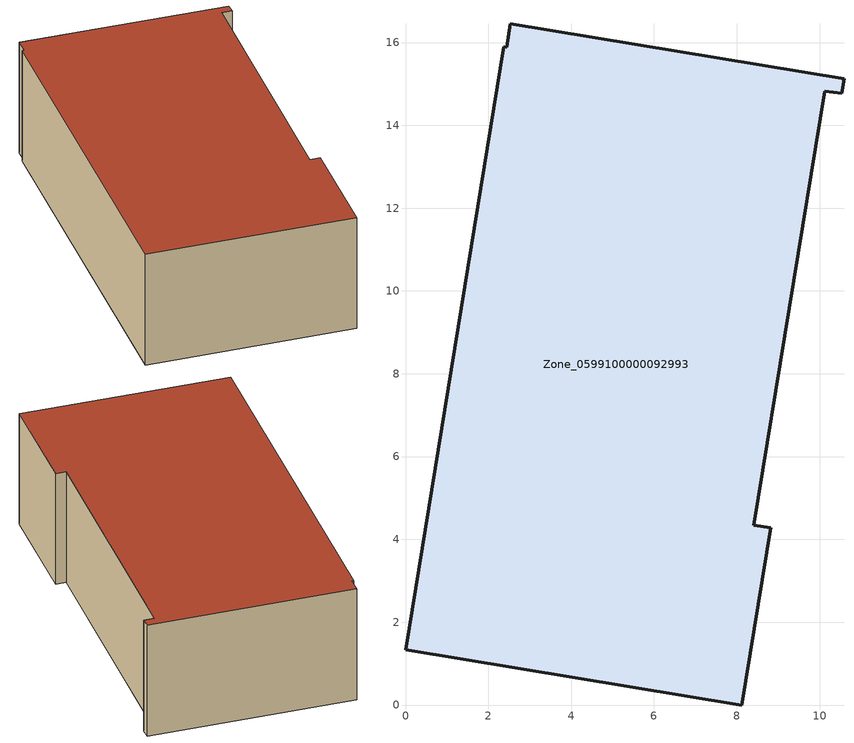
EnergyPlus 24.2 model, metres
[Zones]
Zone_0599100000092993
 floor ground (C_G): 8.41,4.34 8.82,4.28 8.12,0 0,1.34 2.37,15.89 2.44,15.89 2.53,16.45 10.59,15.12 10.54,14.77 10.13,14.82 z1.75
 wall outside (C_F): 2.37,15.89 0,1.34 8.12,0 8.82,4.28 8.41,4.34 10.13,14.82 10.54,14.77 10.59,15.12 2.53,16.45 2.44,15.89 2.37,15.89 z1.75:6.62
 roof outside (C_R): 2.53,16.45 2.44,15.89 2.37,15.89 0,1.34 8.12,0 8.82,4.28 8.41,4.34 10.13,14.82 10.54,14.77 10.59,15.12 z6.62
[BUILDING]
Pand.0599100000092993: North Axis=0; Terrain=City; Loads Convergence Tolerance Value=0.04; Temperature Convergence Tolerance Value=0.4; Solar Distribution=FullExterior; Maximum Number of Warmup Days=25; Minimum Number of Warmup Days=1
[Site:Location]
Rotterdam.The.Hague.AP_ZH_NLD Design_Conditions: Latitude=51.96; Longitude=4.45; Time Zone=1; Elevation=-4.5
[SITE:GROUNDTEMPERATURE:BUILDINGSURFACE]
18, 18, 18, 18, 18, 18, 18, 18, 18, 18, 18, 18
[MATERIAL] Thermal Absorptance=0.9; Solar Absorptance=0.7; Visible Absorptance=0.7
Name | Roughness | Thickness | Conductivity | Density | Specific Heat
G.D.1965-1974 | MediumSmooth | 0.15 | 0.882353 | 540 | 1210
F.D.1965-1974 | Rough | 0.3 | 0.697674 | 1920 | 840
R.D.1965-1974 | MediumRough | 0.2 | 0.232558 | 1500 | 1000
[CONSTRUCTION]
C_G: G.D.1965-1974
C_F: F.D.1965-1974
C_R: R.D.1965-1974
[ZONE]
Zone_0599100000092993: Type=1; Multiplier=1; Ceiling Height=Autocalculate; Volume=Autocalculate; Floor Area=autocalculate; Part of Total Floor Area=Yes
[ZONEINFILTRATION:DESIGNFLOWRATE]
Infil_Zone_0599100000092993: Zone or ZoneList or Space or SpaceList=Zone_0599100000092993; Schedule=AlwaysOn; Design Flow Rate Calculation Method=Flow/Area; Flow Rate per Floor Area=0.0042; Constant Term Coefficient=1; Temperature Term Coefficient=0; Velocity Term Coefficient=0; Velocity Squared Term Coefficient=0
[HVACTEMPLATE:ZONE:IDEALLOADSAIRSYSTEM]
Zone_0599100000092993: Maximum Heating Supply Air Temperature=50; Minimum Cooling Supply Air Temperature=13; Maximum Heating Supply Air Humidity Ratio=0.0156; Minimum Cooling Supply Air Humidity Ratio=0.0077; Heating Limit=NoLimit; Cooling Limit=NoLimit; Dehumidification Control Type=ConstantSensibleHeatRatio; Cooling Sensible Heat Ratio=0.7; Dehumidification Setpoint=60; Humidification Control Type=None; Humidification Setpoint=30; Outdoor Air Method=None; Outdoor Air Flow Rate per Person=0.00944; Outdoor Air Flow Rate per Zone Floor Area=0; Outdoor Air Flow Rate per Zone=0; Demand Controlled Ventilation Type=None; Outdoor Air Economizer Type=NoEconomizer; Heat Recovery Type=None; Sensible Heat Recovery Effectiveness=0.7; Latent Heat Recovery Effectiveness=0.65
[ZONECONTROL:THERMOSTAT]
ThermostatControl_Zone_0599100000092993: Zone or ZoneList=Zone_0599100000092993; Control Type Schedule=DualSetpointControlType; Control 1=Thermostat_Zone_0599100000092993; Temperature Difference Between Cutout And Setpoint=0
[THERMOSTATSETPOINT:DUALSETPOINT]
Thermostat_Zone_0599100000092993: Heating Setpoint Temperature Schedule=HeatingSetpoint_Zone_0599100000092993; Cooling Setpoint Temperature Schedule=CoolingSetpoint_Zone_0599100000092993
[SCHEDULE:COMPACT]
HeatingSetpoint_Zone_0599100000092993: Through: 12/31, For: AllDays, Until: 24:00, 21
CoolingSetpoint_Zone_0599100000092993: Through: 12/31, For: AllDays, Until: 24:00, 24
DualSetpointControlType: Through: 12/31, For: AllDays, Until: 24:00, 4
AlwaysOn: Through: 12/31, For: AllDays, Until: 24:00, 1
